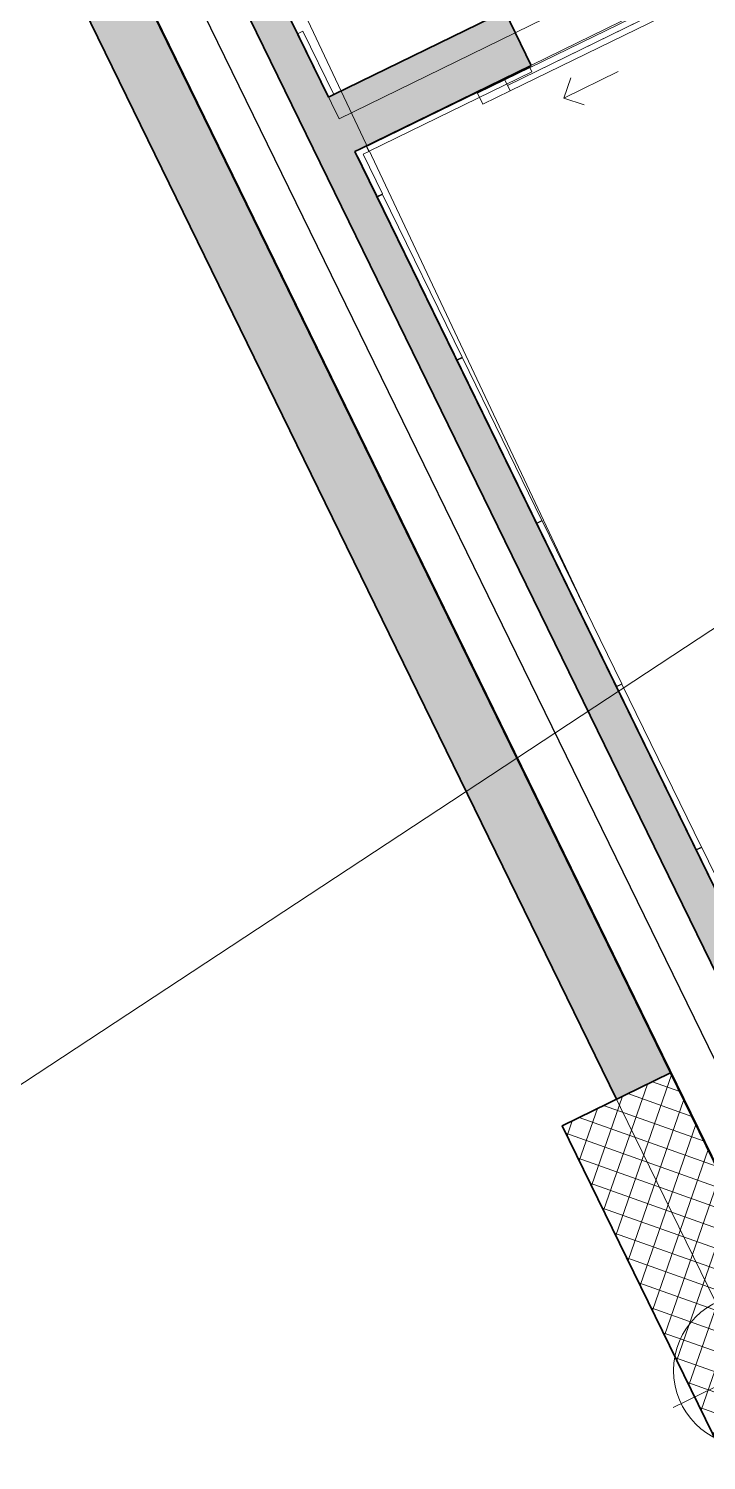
# Model space of a CAD drawing. Header units: metres. Extents: x 7511825 to 7512099, y 4692231 to 4692445.
# Drawn here: x 7511919.621 to 7511921.867, y 4692388.475 to 4692393.218 of the extents above; entities that cross this region are included whole.
import ezdxf

# ---------------------------------------------------------------- set-up
doc = ezdxf.new("R2010")
doc.units = ezdxf.units.M
doc.header["$XCLIPFRAME"] = 0
doc.set_wipeout_variables(frame=1)
doc.header["$PDMODE"] = 32
doc.header["$PDSIZE"] = 0.5
doc.linetypes.add('Wipeout_Contour', pattern=[1000, 0, -1000])
for name, color, linetype, lineweight in [('- lokalet d_Pen_No__132', 255, 'Continuous', 0), ('- Pllakat_koridore_CD_Pen_No__7', 7, 'Continuous', 35), ('0_Pen_No__132', 255, 'Continuous', 0), ('A - Fill Zone_Pen_No__101', 253, 'Continuous', 13), ('A - Muret_Pen_No__7', 7, 'Continuous', 35), ('A - Perdhesa Polyine_Pen_No__6', 1, 'Continuous', 0), ('A - Pllaka Perdhes_Pen_No__42', 8, 'Continuous', 25), ('A - Pllaka Suteren_Pen_No__42', 8, 'Continuous', 25), ('A - Shtyllat_Pen_No__1', 7, 'Continuous', 0), ('A - Shtyllat_Pen_No__7', 7, 'Continuous', 35)]:
    doc.layers.add(name, color=color, linetype=linetype, lineweight=lineweight)
for name, color, linetype in [('- Pllakat_koridore_CD', 7, 'Continuous'), ('A - Muret', 7, 'Continuous'), ('A - Pllaka Perdhes', 7, 'Continuous'), ('A - Pllaka Suteren', 7, 'Continuous'), ('A - Shtyllat', 7, 'Continuous'), ('fer +', 32, 'Continuous')]:
    doc.layers.add(name, color=color, linetype=linetype)
for name, color, linetype, lineweight, true_color in [('- Pllakat_koridore_CD_Pen_No__145', 7, 'Continuous', 20, 0x0077b0), ('0_Pen_No__4', 7, 'Continuous', 20, 0x029e21), ('ARCHICAD Doors_Pen_No__108', 7, 'Continuous', 13, 0xfd8379), ('parcelat e vjetra', 7, 'Continuous', 0, 0x848443)]:
    doc.layers.add(name, color=color, linetype=linetype, lineweight=lineweight, true_color=true_color)
picture_1 = doc.add_image_def('image1.tif', size_in_pixel=(11235, 8447))

# ---------------------------------------------------------------- blocks, each defined once
blk = doc.blocks.new('Slab_1', base_point=(-1850.000000000003, -19000.83600967443))
at = {"layer": 'A - Pllaka Suteren_Pen_No__42', "color": 8, "linetype": 'Continuous', "lineweight": 25, "flags": 128}
blk.add_lwpolyline([(-1850.000000000003, -19000.83600967443), (52099.99999999999, -19000.83600967443), (52099.99999999999, 0), (2.220446049250313e-13, 0), (1.110223024625157e-12, -8550.830745419273), (-1850.000000000002, -8550.830745419273)], close=True, dxfattribs=at)
blk = doc.blocks.new('Slab_2', base_point=(52250.00000000003, 0))
at = {"layer": 'A - Pllaka Perdhes_Pen_No__42', "color": 8, "linetype": 'Continuous', "lineweight": 25, "flags": 128}
blk.add_lwpolyline([(52250.00000000003, 0), (73150, 0), (73150, -14957.56291835859), (72314.31239699775, -15145.07981166818), (75434.23946566609, -29049.34372912066), (55508.01723321706, -33520.51606074487), (54446.14731861794, -28788.18763971854), (53340.48895393166, -23860.71165493593), (52250, -19000.83965125988)], close=True, dxfattribs=at)
blk = doc.blocks.new('Wall_97', base_point=(52520.00000000001, -10775.88789807723))
at = {"layer": '- Pllakat_koridore_CD_Pen_No__145', "linetype": 'Continuous', "lineweight": 0, "true_color": 0x0077b0}
blk.add_hatch(color=144, dxfattribs=at).paths.add_polyline_path([(52500.00000000001, -10775.88789807723), (52500.00000000001, -11375.88789807723), (52520.00000000001, -11375.88789807723), (52520.00000000001, -10775.88789807723)])
at = {"layer": '- Pllakat_koridore_CD_Pen_No__145', "color": 144, "linetype": 'Continuous', "lineweight": 20, "true_color": 0x0077b0, "flags": 128}
for points in [[(52500.00000000001, -10775.88789807723), (52500.00000000001, -11375.88789807723)], [(52520.00000000001, -10775.88789807723), (52500.00000000001, -10775.88789807723)], [(52520.00000000001, -11375.88789807723), (52520.00000000001, -10775.88789807723)]]:
    blk.add_lwpolyline(points, dxfattribs=at)
blk = doc.blocks.new('Wall_98', base_point=(52520.00000000001, -10775.88789807723))
at = {"color": 254, "linetype": 'Wipeout_Contour', "lineweight": 0, "ltscale": 214664.8225051305}
blk.add_wipeout([(52500.00000000001, -10775.88789807723), (52500.00000000001, -11375.887898077232), (52520.00000000001, -11375.887898077232), (52520.00000000001, -10775.88789807723)], dxfattribs=at).dxf.layer = '- Pllakat_koridore_CD'
at = {"layer": '- Pllakat_koridore_CD_Pen_No__145', "color": 144, "linetype": 'Continuous', "lineweight": 20, "true_color": 0x0077b0, "flags": 128}
for points in [[(52500.00000000001, -10775.88789807723), (52500.00000000001, -11375.88789807723)], [(52520.00000000001, -10775.88789807723), (52500.00000000001, -10775.88789807723)], [(52520.00000000001, -11375.88789807723), (52520.00000000001, -10775.88789807723)]]:
    blk.add_lwpolyline(points, dxfattribs=at)
blk = doc.blocks.new('Wall_99', base_point=(52520.00000000001, -10173.88789807723))
at = {"layer": '- Pllakat_koridore_CD_Pen_No__145', "linetype": 'Continuous', "lineweight": 0, "true_color": 0x0077b0}
blk.add_hatch(color=144, dxfattribs=at).paths.add_polyline_path([(52500.00000000001, -10173.88789807723), (52500.00000000001, -10773.88789807723), (52520.00000000001, -10773.88789807723), (52520.00000000001, -10173.88789807723)])
at = {"layer": '- Pllakat_koridore_CD_Pen_No__145', "color": 144, "linetype": 'Continuous', "lineweight": 20, "true_color": 0x0077b0, "flags": 128}
for points in [[(52500.00000000001, -10173.88789807723), (52500.00000000001, -10773.88789807723)], [(52520.00000000001, -10173.88789807723), (52500.00000000001, -10173.88789807723)], [(52520.00000000001, -10773.88789807723), (52520.00000000001, -10173.88789807723)], [(52500.00000000001, -10773.88789807723), (52520.00000000001, -10773.88789807723)]]:
    blk.add_lwpolyline(points, dxfattribs=at)
blk = doc.blocks.new('Wall_100', base_point=(52520.00000000001, -10173.88789807723))
at = {"color": 254, "linetype": 'Wipeout_Contour', "lineweight": 0, "ltscale": 214180.8225816986}
blk.add_wipeout([(52500.00000000001, -10173.88789807723), (52500.00000000001, -10773.88789807723), (52520.00000000001, -10773.88789807723), (52520.00000000001, -10173.88789807723)], dxfattribs=at).dxf.layer = '- Pllakat_koridore_CD'
at = {"layer": '- Pllakat_koridore_CD_Pen_No__145', "color": 144, "linetype": 'Continuous', "lineweight": 20, "true_color": 0x0077b0, "flags": 128}
for points in [[(52500.00000000001, -10173.88789807723), (52500.00000000001, -10773.88789807723)], [(52520.00000000001, -10173.88789807723), (52500.00000000001, -10173.88789807723)], [(52520.00000000001, -10773.88789807723), (52520.00000000001, -10173.88789807723)], [(52500.00000000001, -10773.88789807723), (52520.00000000001, -10773.88789807723)]]:
    blk.add_lwpolyline(points, dxfattribs=at)
blk = doc.blocks.new('Wall_101', base_point=(52520.00000000001, -9571.887898077232))
at = {"layer": '- Pllakat_koridore_CD_Pen_No__145', "linetype": 'Continuous', "lineweight": 0, "true_color": 0x0077b0}
blk.add_hatch(color=144, dxfattribs=at).paths.add_polyline_path([(52500.00000000001, -9571.887898077232), (52500.00000000001, -10171.88789807723), (52520.00000000001, -10171.88789807723), (52520.00000000001, -9571.887898077232)])
at = {"layer": '- Pllakat_koridore_CD_Pen_No__145', "color": 144, "linetype": 'Continuous', "lineweight": 20, "true_color": 0x0077b0, "flags": 128}
for points in [[(52500.00000000001, -9571.887898077232), (52500.00000000001, -10171.88789807723)], [(52520.00000000001, -9571.887898077232), (52500.00000000001, -9571.887898077232)], [(52520.00000000001, -10171.88789807723), (52520.00000000001, -9571.887898077232)], [(52500.00000000001, -10171.88789807723), (52520.00000000001, -10171.88789807723)]]:
    blk.add_lwpolyline(points, dxfattribs=at)
blk = doc.blocks.new('Wall_102', base_point=(52520.00000000001, -9571.887898077232))
at = {"color": 254, "linetype": 'Wipeout_Contour', "lineweight": 0, "ltscale": 213722.858238261}
blk.add_wipeout([(52500.00000000001, -9571.88789807723), (52500.00000000001, -10171.88789807723), (52520.00000000001, -10171.88789807723), (52520.00000000001, -9571.88789807723)], dxfattribs=at).dxf.layer = '- Pllakat_koridore_CD'
at = {"layer": '- Pllakat_koridore_CD_Pen_No__145', "color": 144, "linetype": 'Continuous', "lineweight": 20, "true_color": 0x0077b0, "flags": 128}
for points in [[(52500.00000000001, -9571.887898077232), (52500.00000000001, -10171.88789807723)], [(52520.00000000001, -9571.887898077232), (52500.00000000001, -9571.887898077232)], [(52520.00000000001, -10171.88789807723), (52520.00000000001, -9571.887898077232)], [(52500.00000000001, -10171.88789807723), (52520.00000000001, -10171.88789807723)]]:
    blk.add_lwpolyline(points, dxfattribs=at)
blk = doc.blocks.new('Wall_103', base_point=(52520.00000000001, -8969.88789807723))
at = {"layer": '- Pllakat_koridore_CD_Pen_No__145', "linetype": 'Continuous', "lineweight": 0, "true_color": 0x0077b0}
blk.add_hatch(color=144, dxfattribs=at).paths.add_polyline_path([(52500.00000000001, -8969.88789807723), (52500.00000000001, -9569.887898077232), (52520.00000000001, -9569.887898077232), (52520.00000000001, -8969.88789807723)])
at = {"layer": '- Pllakat_koridore_CD_Pen_No__145', "color": 144, "linetype": 'Continuous', "lineweight": 20, "true_color": 0x0077b0, "flags": 128}
for points in [[(52500.00000000001, -8969.88789807723), (52500.00000000001, -9569.887898077232)], [(52520.00000000001, -8969.88789807723), (52500.00000000001, -8969.88789807723)], [(52520.00000000001, -9569.887898077232), (52520.00000000001, -8969.88789807723)], [(52500.00000000001, -9569.887898077232), (52520.00000000001, -9569.887898077232)]]:
    blk.add_lwpolyline(points, dxfattribs=at)
blk = doc.blocks.new('Wall_104', base_point=(52520.00000000001, -8969.88789807723))
at = {"color": 254, "linetype": 'Wipeout_Contour', "lineweight": 0, "ltscale": 213291.0971608975}
blk.add_wipeout([(52500.00000000001, -8969.887898077228), (52500.00000000001, -9569.88789807723), (52520.00000000001, -9569.88789807723), (52520.00000000001, -8969.887898077228)], dxfattribs=at).dxf.layer = '- Pllakat_koridore_CD'
at = {"layer": '- Pllakat_koridore_CD_Pen_No__145', "color": 144, "linetype": 'Continuous', "lineweight": 20, "true_color": 0x0077b0, "flags": 128}
for points in [[(52500.00000000001, -8969.88789807723), (52500.00000000001, -9569.887898077232)], [(52520.00000000001, -8969.88789807723), (52500.00000000001, -8969.88789807723)], [(52520.00000000001, -9569.887898077232), (52520.00000000001, -8969.88789807723)], [(52500.00000000001, -9569.887898077232), (52520.00000000001, -9569.887898077232)]]:
    blk.add_lwpolyline(points, dxfattribs=at)
blk = doc.blocks.new('Wall_105', base_point=(52520.00000000001, -8367.88789807723))
at = {"layer": '- Pllakat_koridore_CD_Pen_No__145', "linetype": 'Continuous', "lineweight": 0, "true_color": 0x0077b0}
blk.add_hatch(color=144, dxfattribs=at).paths.add_polyline_path([(52500.00000000001, -8367.88789807723), (52500.00000000001, -8967.887898077232), (52520.00000000001, -8967.887898077232), (52520.00000000001, -8367.88789807723)])
at = {"layer": '- Pllakat_koridore_CD_Pen_No__145', "color": 144, "linetype": 'Continuous', "lineweight": 20, "true_color": 0x0077b0, "flags": 128}
for points in [[(52500.00000000001, -8367.88789807723), (52500.00000000001, -8967.887898077232)], [(52520.00000000001, -8367.88789807723), (52500.00000000001, -8367.88789807723)], [(52520.00000000001, -8967.887898077232), (52520.00000000001, -8367.88789807723)], [(52500.00000000001, -8967.887898077232), (52520.00000000001, -8967.887898077232)]]:
    blk.add_lwpolyline(points, dxfattribs=at)
blk = doc.blocks.new('Wall_106', base_point=(52520.00000000001, -8367.88789807723))
at = {"color": 254, "linetype": 'Wipeout_Contour', "lineweight": 0, "ltscale": 212885.6987621961}
blk.add_wipeout([(52500.00000000001, -8367.887898077228), (52500.00000000001, -8967.88789807723), (52520.00000000001, -8967.88789807723), (52520.00000000001, -8367.887898077228)], dxfattribs=at).dxf.layer = '- Pllakat_koridore_CD'
at = {"layer": '- Pllakat_koridore_CD_Pen_No__145', "color": 144, "linetype": 'Continuous', "lineweight": 20, "true_color": 0x0077b0, "flags": 128}
for points in [[(52500.00000000001, -8367.88789807723), (52500.00000000001, -8967.887898077232)], [(52520.00000000001, -8367.88789807723), (52500.00000000001, -8367.88789807723)], [(52520.00000000001, -8967.887898077232), (52520.00000000001, -8367.88789807723)], [(52500.00000000001, -8967.887898077232), (52520.00000000001, -8967.887898077232)]]:
    blk.add_lwpolyline(points, dxfattribs=at)
blk = doc.blocks.new('Wall_107', base_point=(53143.00000000001, -8220.00000000002))
at = {"layer": '- Pllakat_koridore_CD_Pen_No__145', "linetype": 'Continuous', "lineweight": 0, "true_color": 0x0077b0}
blk.add_hatch(color=144, dxfattribs=at).paths.add_polyline_path([(53143.00000000001, -8200.00000000002), (52543.00000000002, -8200.00000000002), (52543.00000000002, -8220.00000000002), (53143.00000000001, -8220.00000000002)])
at = {"layer": '- Pllakat_koridore_CD_Pen_No__145', "color": 144, "linetype": 'Continuous', "lineweight": 20, "true_color": 0x0077b0, "flags": 128}
for points in [[(53143.00000000001, -8200.00000000002), (52543.00000000002, -8200.00000000002)], [(52543.00000000002, -8200.00000000002), (52543.00000000002, -8220.00000000002)], [(53143.00000000001, -8220.00000000002), (53143.00000000001, -8200.00000000002)], [(52543.00000000002, -8220.00000000002), (53143.00000000001, -8220.00000000002)]]:
    blk.add_lwpolyline(points, dxfattribs=at)
blk = doc.blocks.new('Wall_108', base_point=(53143.00000000001, -8220.00000000002))
at = {"color": 254, "linetype": 'Wipeout_Contour', "lineweight": 0, "ltscale": 213907.9807863863}
blk.add_wipeout([(53143.000000000015, -8200.00000000002), (52543.00000000002, -8200.00000000002), (52543.00000000002, -8220.00000000002), (53143.000000000015, -8220.00000000002)], dxfattribs=at).dxf.layer = '- Pllakat_koridore_CD'
at = {"layer": '- Pllakat_koridore_CD_Pen_No__145', "color": 144, "linetype": 'Continuous', "lineweight": 20, "true_color": 0x0077b0, "flags": 128}
for points in [[(53143.00000000001, -8200.00000000002), (52543.00000000002, -8200.00000000002)], [(52543.00000000002, -8200.00000000002), (52543.00000000002, -8220.00000000002)], [(53143.00000000001, -8220.00000000002), (53143.00000000001, -8200.00000000002)], [(52543.00000000002, -8220.00000000002), (53143.00000000001, -8220.00000000002)]]:
    blk.add_lwpolyline(points, dxfattribs=at)
blk = doc.blocks.new('Wall_109', base_point=(52520.00000000001, -7765.88789807723))
at = {"layer": '- Pllakat_koridore_CD_Pen_No__145', "linetype": 'Continuous', "lineweight": 0, "true_color": 0x0077b0}
for points in [[(52520.00000000001, -8000.000000000021), (52520.00000000001, -7765.88789807723), (52500.00000000001, -7765.88789807723), (52500.00000000001, -8000.000000000021)], [(52520.00000000001, -8365.887898077232), (52520.00000000001, -8220.00000000002), (52500.00000000001, -8220.00000000002), (52500.00000000001, -8365.887898077232)]]:
    blk.add_hatch(color=144, dxfattribs=at).paths.add_polyline_path(points)
at = {"layer": '- Pllakat_koridore_CD_Pen_No__145', "color": 144, "linetype": 'Continuous', "lineweight": 20, "true_color": 0x0077b0, "flags": 128}
for points in [[(52500.00000000001, -7765.88789807723), (52500.00000000001, -8000.000000000021)], [(52520.00000000001, -7765.88789807723), (52500.00000000001, -7765.88789807723)], [(52520.00000000001, -8000.000000000021), (52520.00000000001, -7765.88789807723)], [(52500.00000000001, -8220.00000000002), (52500.00000000001, -8365.887898077232)], [(52520.00000000001, -8365.887898077232), (52520.00000000001, -8220.00000000002)], [(52500.00000000001, -8365.887898077232), (52520.00000000001, -8365.887898077232)]]:
    blk.add_lwpolyline(points, dxfattribs=at)
at = {"layer": '- Pllakat_koridore_CD_Pen_No__7', "color": 7, "linetype": 'Continuous', "lineweight": 35}
for p, q in [((52520.00000000001, -8000.000000000021), (52500.00000000001, -8000.000000000021)), ((52500.00000000001, -8200.00000000002), (52520.00000000001, -8200.00000000002))]:
    blk.add_line(p, q, dxfattribs=at)
blk = doc.blocks.new('Wall_110', base_point=(52520.00000000001, -7765.88789807723))
at = {"color": 254, "linetype": 'Wipeout_Contour', "lineweight": 0, "ltscale": 212394.1365117528}
blk.add_wipeout([(52520.00000000001, -8000.000000000021), (52520.00000000001, -7765.88789807723), (52500.00000000001, -7765.88789807723), (52500.00000000001, -8000.000000000021)], dxfattribs=at).dxf.layer = '- Pllakat_koridore_CD'
at = {"color": 254, "linetype": 'Wipeout_Contour', "lineweight": 0, "ltscale": 212643.4847774327}
blk.add_wipeout([(52520.00000000001, -8365.887898077233), (52520.00000000001, -8220.000000000022), (52500.00000000001, -8220.000000000022), (52500.00000000001, -8365.887898077233)], dxfattribs=at).dxf.layer = '- Pllakat_koridore_CD'
at = {"layer": '- Pllakat_koridore_CD_Pen_No__145', "color": 144, "linetype": 'Continuous', "lineweight": 20, "true_color": 0x0077b0, "flags": 128}
for points in [[(52500.00000000001, -7765.88789807723), (52500.00000000001, -8000.000000000021)], [(52520.00000000001, -7765.88789807723), (52500.00000000001, -7765.88789807723)], [(52520.00000000001, -8000.000000000021), (52520.00000000001, -7765.88789807723)], [(52500.00000000001, -8220.00000000002), (52500.00000000001, -8365.887898077232)], [(52520.00000000001, -8365.887898077232), (52520.00000000001, -8220.00000000002)], [(52500.00000000001, -8365.887898077232), (52520.00000000001, -8365.887898077232)]]:
    blk.add_lwpolyline(points, dxfattribs=at)
at = {"layer": '- Pllakat_koridore_CD_Pen_No__7', "color": 7, "linetype": 'Continuous', "lineweight": 35}
for p, q in [((52520.00000000001, -8000.000000000021), (52500.00000000001, -8000.000000000021)), ((52500.00000000001, -8200.00000000002), (52520.00000000001, -8200.00000000002))]:
    blk.add_line(p, q, dxfattribs=at)
blk = doc.blocks.new('Wall_139', base_point=(52541.00000000001, -8220.00000000002))
at = {"layer": '- Pllakat_koridore_CD_Pen_No__145', "linetype": 'Continuous', "lineweight": 0, "true_color": 0x0077b0}
blk.add_hatch(color=144, dxfattribs=at).paths.add_polyline_path([(52541.00000000001, -8200.00000000002), (52500.00000000001, -8200.00000000002), (52500.00000000001, -8220.00000000002), (52541.00000000001, -8220.00000000002)])
at = {"layer": '- Pllakat_koridore_CD_Pen_No__145', "color": 144, "linetype": 'Continuous', "lineweight": 20, "true_color": 0x0077b0, "flags": 128}
for points in [[(52500.00000000001, -8200.00000000002), (52500.00000000001, -8220.00000000002)], [(52541.00000000001, -8200.00000000002), (52520.00000000001, -8200.00000000002)], [(52541.00000000001, -8220.00000000002), (52541.00000000001, -8200.00000000002)], [(52520.00000000001, -8220.00000000002), (52541.00000000001, -8220.00000000002)]]:
    blk.add_lwpolyline(points, dxfattribs=at)
blk = doc.blocks.new('Wall_140', base_point=(52541.00000000001, -8220.00000000002))
at = {"color": 254, "linetype": 'Wipeout_Contour', "lineweight": 0, "ltscale": 212633.2855521162}
blk.add_wipeout([(52541.00000000001, -8200.00000000002), (52500.00000000001, -8200.00000000002), (52500.00000000001, -8220.00000000002), (52541.00000000001, -8220.00000000002)], dxfattribs=at).dxf.layer = '- Pllakat_koridore_CD'
at = {"layer": '- Pllakat_koridore_CD_Pen_No__145', "color": 144, "linetype": 'Continuous', "lineweight": 20, "true_color": 0x0077b0, "flags": 128}
for points in [[(52500.00000000001, -8200.00000000002), (52500.00000000001, -8220.00000000002)], [(52541.00000000001, -8200.00000000002), (52520.00000000001, -8200.00000000002)], [(52541.00000000001, -8220.00000000002), (52541.00000000001, -8200.00000000002)], [(52520.00000000001, -8220.00000000002), (52541.00000000001, -8220.00000000002)]]:
    blk.add_lwpolyline(points, dxfattribs=at)
blk = doc.blocks.new('Wall_216', base_point=(52100.00000000001, -19000.83534970144))
at = {"layer": 'A - Muret', "linetype": 'Continuous', "lineweight": 0, "true_color": 0x000000}
blk.add_hatch(color=18, dxfattribs=at).paths.add_polyline_path([(52100.00008448662, -6199.999934320634), (51900.00012271589, -6199.999934320634), (51900.00012271589, -11400.83971791821), (52099.99992354145, -11400.83971791821)])
at = {"layer": 'A - Muret_Pen_No__7', "color": 7, "linetype": 'Continuous', "lineweight": 35, "flags": 128}
for points in [[(51900.00000000001, -6199.999934320635), (51900.00000000001, -11400.83970544432)], [(52100.00000000001, -11400.83970544432), (52100.00000000001, -6199.999934320634)]]:
    blk.add_lwpolyline(points, dxfattribs=at)
blk = doc.blocks.new('Exterior Double Sliding Door 25_2')
at = {"layer": 'ARCHICAD Doors_Pen_No__108', "color": 11, "linetype": 'Continuous', "lineweight": 13, "true_color": 0xfd8379}
for p, q in [((-850.0000000000001, 145), (-800, 195)), ((850.0000000000001, 145), (800, 195)), ((-650, 145), (-850.0000000000001, 145)), ((-850.0000000000001, 145), (-800, 95)), ((650, 145), (850.0000000000001, 145)), ((850.0000000000001, 145), (800, 95)), ((-1000, 45), (-1100, 45)), ((-1100, 45), (-1100, 4.999999999999997)), ((-1100, 4.999999999999997), (-1000, 4.999999999999997)), ((-1000, 4.999999999999997), (-1000, 45)), ((-300.0000000000001, 25), (-1000, 25)), ((-900, 0), (-900, -200)), ((-200, 45), (-300.0000000000001, 45)), ((-300.0000000000001, 45), (-300.0000000000001, 4.999999999999997)), ((-300.0000000000001, 4.999999999999997), (-200, 4.999999999999997)), ((-200, 4.999999999999997), (-200, 45)), ((200, 45), (300.0000000000001, 45)), ((200, 4.999999999999997), (200, 45)), ((300.0000000000001, 4.999999999999997), (200, 4.999999999999997)), ((300.0000000000001, 45), (300.0000000000001, 4.999999999999997)), ((300.0000000000001, 25), (1000, 25)), ((900, 0), (900, -200)), ((1000, 4.999999999999997), (1000, 45)), ((1000, 45), (1100, 45)), ((1100, 4.999999999999997), (1000, 4.999999999999997)), ((1100, 45), (1100, 4.999999999999997))]:
    blk.add_line(p, q, dxfattribs=at)
at = {"layer": 'ARCHICAD Doors_Pen_No__108', "color": 11, "linetype": 'Continuous', "lineweight": 13, "true_color": 0xfd8379, "flags": 128}
for points in [[(-300.0000000000001, 45), (-1000, 45), (-1000, 25), (-300.0000000000001, 25)], [(-300.0000000000001, 25), (-1000, 25), (-1000, 4.999999999999997), (-300.0000000000001, 4.999999999999997)], [(300.0000000000001, 45), (1000, 45), (1000, 25), (300.0000000000001, 25)], [(300.0000000000001, 25), (1000, 25), (1000, 4.999999999999997), (300.0000000000001, 4.999999999999997)]]:
    blk.add_lwpolyline(points, close=True, dxfattribs=at)
blk = doc.blocks.new('Wall_222', base_point=(52500.00000000001, -8200.00000000002))
at = {"layer": 'A - Muret', "linetype": 'Continuous', "lineweight": 0, "true_color": 0x000000}
for points in [[(52500.00000000001, -8000.000000000021), (52500.00000000001, -8200.00000000002), (52520.00000000001, -8200.00000000002), (52520.00000000001, -8000.000000000021)], [(52500.00000000001, -8000.000000000021), (52500.00000000001, -8200.00000000002), (52520.00000000001, -8200.00000000002), (52520.00000000001, -8000.000000000021)], [(52520.00000000001, -7999.99997541308), (52520.00000000001, -8200.00000000002), (53150.0000098348, -8200.00000000002), (53150.0000098348, -7999.99997541308)]]:
    blk.add_hatch(color=18, dxfattribs=at).paths.add_polyline_path(points)
at = {"layer": '- Pllakat_koridore_CD_Pen_No__7', "color": 7, "linetype": 'Continuous', "lineweight": 35}
for p, q in [((52520.00000000001, -8000.000000000021), (52500.00000000001, -8000.000000000021)), ((52520.00000000001, -8000.000000000021), (52500.00000000001, -8000.000000000021)), ((52500.00000000001, -8200.00000000002), (52520.00000000001, -8200.00000000002)), ((52500.00000000001, -8200.00000000002), (52520.00000000001, -8200.00000000002))]:
    blk.add_line(p, q, dxfattribs=at)
at = {"layer": 'A - Muret_Pen_No__7', "color": 7, "linetype": 'Continuous', "lineweight": 35}
blk.add_line((53150.00000000001, -8200.00000000002), (53150.00000000001, -8000.000000000021), dxfattribs=at)
at = {"layer": 'A - Muret_Pen_No__7', "color": 7, "linetype": 'Continuous', "lineweight": 35, "flags": 128}
for points in [[(53149.99995082614, -8000.000000000021), (52520.00000000001, -8000.000000000021)], [(52520.00000000001, -8200.00000000002), (53149.99995082614, -8200.00000000002)]]:
    blk.add_lwpolyline(points, dxfattribs=at)
at = {"layer": 'ARCHICAD Doors_Pen_No__108', "color": 11, "linetype": 'Continuous', "lineweight": 13, "true_color": 0xfd8379, "zscale": 1000, "rotation": 180}
blk.add_blockref('Exterior Double Sliding Door 25_2', (54050.00000000001, -8200.00000000002), dxfattribs=at)
blk = doc.blocks.new('Wall_224', base_point=(52500.00000000001, -11400.83965125989))
at = {"layer": 'A - Muret', "linetype": 'Continuous', "lineweight": 0, "true_color": 0x000000}
blk.add_hatch(color=18, dxfattribs=at).paths.add_polyline_path([(52500.00000000001, -11400.83965125989), (52500.00000000001, -6200.000000000019), (52380.00000000001, -6200.000000000019), (52380.00000000001, -11400.83965125989)])
at = {"layer": 'A - Muret_Pen_No__7', "color": 7, "linetype": 'Continuous', "lineweight": 35, "flags": 128}
for points in [[(52380.00000000001, -6200.000000000019), (52380.00000000001, -11400.83965125989)], [(52500.00000000001, -8000.000000000021), (52500.00000000001, -6200.000000000019)], [(52500.00000000001, -11400.83965125989), (52500.00000000001, -8200.00000000002)]]:
    blk.add_lwpolyline(points, dxfattribs=at)
blk = doc.blocks.new('Column_149', base_point=(51900.00000000001, -12400.83965125988))
at = {"layer": 'A - Shtyllat', "linetype": 'Continuous', "lineweight": 0, "true_color": 0x000000}
h = blk.add_hatch(dxfattribs=at)
h.set_pattern_fill('CONCRETE_BLOCK', color=18, style=0, pattern_type=2)
h.set_pattern_definition([(44.99999999999999, (0, 0), (-45.96193909124158, 45.96193909124162), []), (135.0000000000002, (0, 0), (45.96193909124145, 45.96193909124175), [])])
h.paths.add_polyline_path([(51700, -13400.83965125988), (52100.00000000001, -13400.83965125988), (52100.00000000001, -11400.83965125988), (51700, -11400.83965125988)])
at = {"layer": 'A - Shtyllat_Pen_No__1', "color": 7, "linetype": 'Continuous', "lineweight": 13}
for p, q in [((51900.00000000001, -12320.83965125988), (51900.00000000001, -11320.83965125988)), ((51820.00000000001, -12400.83965125988), (51620.00000000001, -12400.83965125988)), ((51980.00000000001, -12400.83965125988), (52180.00000000001, -12400.83965125988)), ((51900.00000000001, -12480.83965125988), (51900.00000000001, -13480.83965125988))]:
    blk.add_line(p, q, dxfattribs=at)
blk.add_point((51900.00000000001, -12400.83965125988), dxfattribs=at)
at = {"layer": 'A - Shtyllat_Pen_No__7', "color": 7, "linetype": 'Continuous', "lineweight": 35, "flags": 128}
blk.add_lwpolyline([(51700, -13400.83965125988), (52100.00000000001, -13400.83965125988), (52100.00000000001, -11400.83965125988), (51700, -11400.83965125988)], close=True, dxfattribs=at)

msp = doc.modelspace()

# ---------------------------------------------------------------- linework, layer by layer
at = {"layer": '- lokalet d_Pen_No__132', "color": 255, "linetype": 'Continuous', "lineweight": 0, "flags": 128}
msp.add_lwpolyline([(7511925.086141808, 4692382.935717802), (7511916.77027482, 4692399.951125217), (7511912.726114806, 4692398.039486557), (7511921.078124912, 4692380.912059509)], close=True, dxfattribs=at)
at = {"layer": '0_Pen_No__132', "color": 255, "linetype": 'Continuous', "lineweight": 0, "flags": 128}
msp.add_lwpolyline([(7511917.411931362, 4692399.884350497), (7511922.107543529, 4692389.934868129), (7511924.951821945, 4692391.352713796), (7511928.486483186, 4692393.052419911), (7511926.115018769, 4692397.904762176), (7511923.01539317, 4692396.389895469), (7511920.556479095, 4692401.421171805)], close=True, dxfattribs=at)
at = {"layer": '0_Pen_No__4', "color": 104, "linetype": 'Continuous', "lineweight": 20, "true_color": 0x029e21, "flags": 128}
for points in [[(7511920.649390072, 4692392.91845062), (7511924.153314663, 4692394.630908637), (7511920.605452925, 4692401.890321637), (7511917.730437877, 4692400.485227879), (7511917.906074596, 4692400.125850998), (7511917.411931384, 4692399.884350508), (7511919.958663819, 4692394.673385732), (7511919.823897489, 4692394.607521961)], [(7511922.107543529, 4692389.934868129), (7511925.47670179, 4692391.581462376), (7511925.551347395, 4692391.428727201), (7511926.359945378, 4692391.82390982), (7511926.285299772, 4692391.976644995), (7511927.093897754, 4692392.371827614), (7511927.16854336, 4692392.21909244), (7511927.977141343, 4692392.614275059), (7511927.902495737, 4692392.767010233), (7511928.378670105, 4692392.999728886), (7511926.973207664, 4692395.875498314), (7511920.702081087, 4692392.810637556)]]:
    msp.add_lwpolyline(points, close=True, dxfattribs=at)
at = {"layer": 'A - Fill Zone_Pen_No__101', "color": 253, "linetype": 'Continuous', "lineweight": 13, "flags": 128}
msp.add_lwpolyline([(7511916.742151453, 4692400.002226899), (7511925.085262433, 4692382.931074532), (7511921.069225785, 4692380.96833419), (7511912.726114806, 4692398.039486557)], close=True, dxfattribs=at)
at = {"layer": 'A - Shtyllat_Pen_No__1', "color": 7, "linetype": 'Continuous', "flags": 128}
msp.add_lwpolyline([(7511922.266973376, 4692387.786710246), (7511922.626350258, 4692387.962346966), (7511921.74816666, 4692389.759231373), (7511921.388789779, 4692389.583594654)], close=True, dxfattribs=at)

# ---------------------------------------------------------------- block references
at = {"layer": '- Pllakat_koridore_CD', "color": 144, "lineweight": 20, "true_color": 0x0077b0, "xscale": 0.001, "yscale": 0.001, "zscale": 0.001, "rotation": 26.04594870372196}
for name, p in [('Wall_107', (7511921.288561259, 4692393.075004739)), ('Wall_97', (7511921.851101183, 4692390.505132995))]:
    msp.add_blockref(name, p, dxfattribs=at)
at = {"layer": 'A - Pllaka Perdhes', "color": 8, "linetype": 'Continuous', "lineweight": 25, "xscale": 0.001, "yscale": 0.001, "zscale": 0.001, "rotation": 26.04594870372196}
msp.add_blockref('Slab_2', (7511916.876917783, 4692400.06809067), dxfattribs=at)
at = {"layer": 'A - Pllaka Suteren', "color": 8, "linetype": 'Continuous', "lineweight": 25, "xscale": 0.001, "yscale": 0.001, "zscale": 0.001, "rotation": 26.04594870372196}
msp.add_blockref('Slab_1', (7511876.614305877, 4692359.242071373), dxfattribs=at)
at = {"layer": 'A - Shtyllat', "color": 7, "lineweight": 35, "xscale": 0.001, "yscale": 0.001, "zscale": 0.001, "rotation": 26.04594870372196}
msp.add_blockref('Column_149', (7511922.007570006, 4692388.772970846), dxfattribs=at)

# ---------------------------------------------------------------- next in the draw order: block references
at = {"layer": '- Pllakat_koridore_CD', "color": 144, "lineweight": 20, "true_color": 0x0077b0, "xscale": 0.001, "yscale": 0.001, "zscale": 0.001, "rotation": 26.04594870372196}
for name, p in [('Wall_108', (7511921.288561259, 4692393.075004739)), ('Wall_98', (7511921.851101183, 4692390.505132995))]:
    msp.add_blockref(name, p, dxfattribs=at)

# ---------------------------------------------------------------- next in the draw order: block references
msp.add_blockref('Wall_99', (7511921.58676792, 4692391.0459952), dxfattribs=at)

# ---------------------------------------------------------------- next in the draw order: block references
msp.add_blockref('Wall_100', (7511921.58676792, 4692391.0459952), dxfattribs=at)

# ---------------------------------------------------------------- next in the draw order: block references
msp.add_blockref('Wall_101', (7511921.322434657, 4692391.586857406), dxfattribs=at)

# ---------------------------------------------------------------- next in the draw order: block references
msp.add_blockref('Wall_102', (7511921.322434657, 4692391.586857406), dxfattribs=at)

# ---------------------------------------------------------------- next in the draw order: block references
msp.add_blockref('Wall_103', (7511921.058101394, 4692392.127719613), dxfattribs=at)

# ---------------------------------------------------------------- next in the draw order: block references
msp.add_blockref('Wall_104', (7511921.058101394, 4692392.127719613), dxfattribs=at)

# ---------------------------------------------------------------- next in the draw order: block references
msp.add_blockref('Wall_105', (7511920.793768131, 4692392.668581819), dxfattribs=at)

# ---------------------------------------------------------------- next in the draw order: block references
msp.add_blockref('Wall_106', (7511920.793768131, 4692392.668581819), dxfattribs=at)

# ---------------------------------------------------------------- next in the draw order: block references
msp.add_blockref('Wall_109', (7511920.529434867, 4692393.209444025), dxfattribs=at)

# ---------------------------------------------------------------- next in the draw order: block references
msp.add_blockref('Wall_110', (7511920.529434867, 4692393.209444025), dxfattribs=at)

# ---------------------------------------------------------------- next in the draw order: block references
msp.add_blockref('Wall_139', (7511920.747699054, 4692392.810671476), dxfattribs=at)

# ---------------------------------------------------------------- next in the draw order: block references
msp.add_blockref('Wall_140', (7511920.747699054, 4692392.810671476), dxfattribs=at)

# ---------------------------------------------------------------- next in the draw order: linework, layer by layer
at = {"layer": 'A - Perdhesa Polyine_Pen_No__6', "linetype": 'Continuous', "lineweight": 0}
for points in [[(7511916.876917804, 4692400.068090637), (7511925.22003066, 4692382.996934398), (7511934.522641669, 4692371.382412982), (7511950.461945572, 4692384.14894366), (7511941.553623172, 4692395.27118678), (7511942.222103054, 4692395.806603443), (7511935.65435985, 4692409.245109226)], [(7511903.028506352, 4692372.151370839), (7511925.08526244, 4692382.931074494), (7511916.742151474, 4692400.002226867), (7511894.685392784, 4692389.222528537)]]:
    msp.add_lwpolyline(points, close=True, dxfattribs=at)
at = {"layer": 'parcelat e vjetra', "lineweight": 0, "flags": 128}
msp.add_lwpolyline([(7511942.993, 4692405.116), (7511913.452, 4692385.678), (7511902.611, 4692378.579), (7511894.291, 4692373.23), (7511877.791, 4692378.6), (7511870.102, 4692387.2), (7511870.032, 4692387.28), (7511869.842, 4692387.49), (7511869.532, 4692387.82), (7511855.942, 4692402.56), (7511850.842, 4692406.99), (7511889.413, 4692421.428), (7511926.304, 4692436.845), (7511934.243, 4692423.576)], close=True, dxfattribs=at)
msp.add_lwpolyline([(7511894.291, 4692373.23), (7511902.611, 4692378.579), (7511913.452000001, 4692385.678), (7511942.993, 4692405.116), (7511951.692000001, 4692387.847), (7511952.79, 4692386.36), (7511939.92, 4692377.23), (7511934.09, 4692373.38), (7511935.68, 4692370.75), (7511922.3, 4692361.1), (7511923.27, 4692360.23), (7511932.73, 4692351.68), (7511933.22, 4692351.09), (7511920.285, 4692340.217), (7511910.408, 4692348.041999999), (7511907.287, 4692351.18), (7511897.246, 4692360.267), (7511893.466, 4692365.435), (7511892.786, 4692367.666), (7511892.71, 4692369.743), (7511892.757999999, 4692370.324), (7511892.856000001, 4692371.514), (7511894.943, 4692372.976), (7511894.291, 4692373.23)], dxfattribs=at)
msp.add_lwpolyline([(7511894.291, 4692373.23), (7511902.611, 4692378.579), (7511913.452000001, 4692385.678), (7511942.993, 4692405.116), (7511951.692000001, 4692387.847), (7511952.79, 4692386.36), (7511939.92, 4692377.23), (7511934.09, 4692373.38), (7511935.68, 4692370.75), (7511922.3, 4692361.1), (7511923.27, 4692360.23), (7511932.73, 4692351.68), (7511933.22, 4692351.09), (7511920.285, 4692340.217), (7511910.408, 4692348.041999999), (7511907.287, 4692351.18), (7511897.246, 4692360.267), (7511893.466, 4692365.435), (7511892.786, 4692367.666), (7511892.71, 4692369.743), (7511892.757999999, 4692370.324), (7511892.856000001, 4692371.514), (7511894.943, 4692372.976), (7511894.291, 4692373.23)], dxfattribs=at)

# ---------------------------------------------------------------- next in the draw order: block references
at = {"layer": 'A - Muret', "color": 7, "lineweight": 35, "xscale": 0.001, "yscale": 0.001, "zscale": 0.001, "rotation": 26.04594870372196}
for name, p in [('Wall_216', (7511925.085262433, 4692382.931074532)), ('Wall_222', (7511920.702081087, 4692392.810637556)), ('Wall_224', (7511922.107543529, 4692389.934868129))]:
    msp.add_blockref(name, p, dxfattribs=at)

# ---------------------------------------------------------------- next in the draw order: pictures from other files: only their frames are drawn
at = {"layer": 'fer +', "lineweight": 13}
image = msp.add_image(picture_1, insert=(7510761.385077205, 4690852.668166598), size_in_units=(2378.0750000000003, 1787.9483333333335), dxfattribs=at)
image.set_boundary_path([(5025.280434943736, 987.8931494690478), (5895.767949923873, 1572.597013030201)])
image.dxf.flags = 15

doc.saveas('drawing.dxf')
